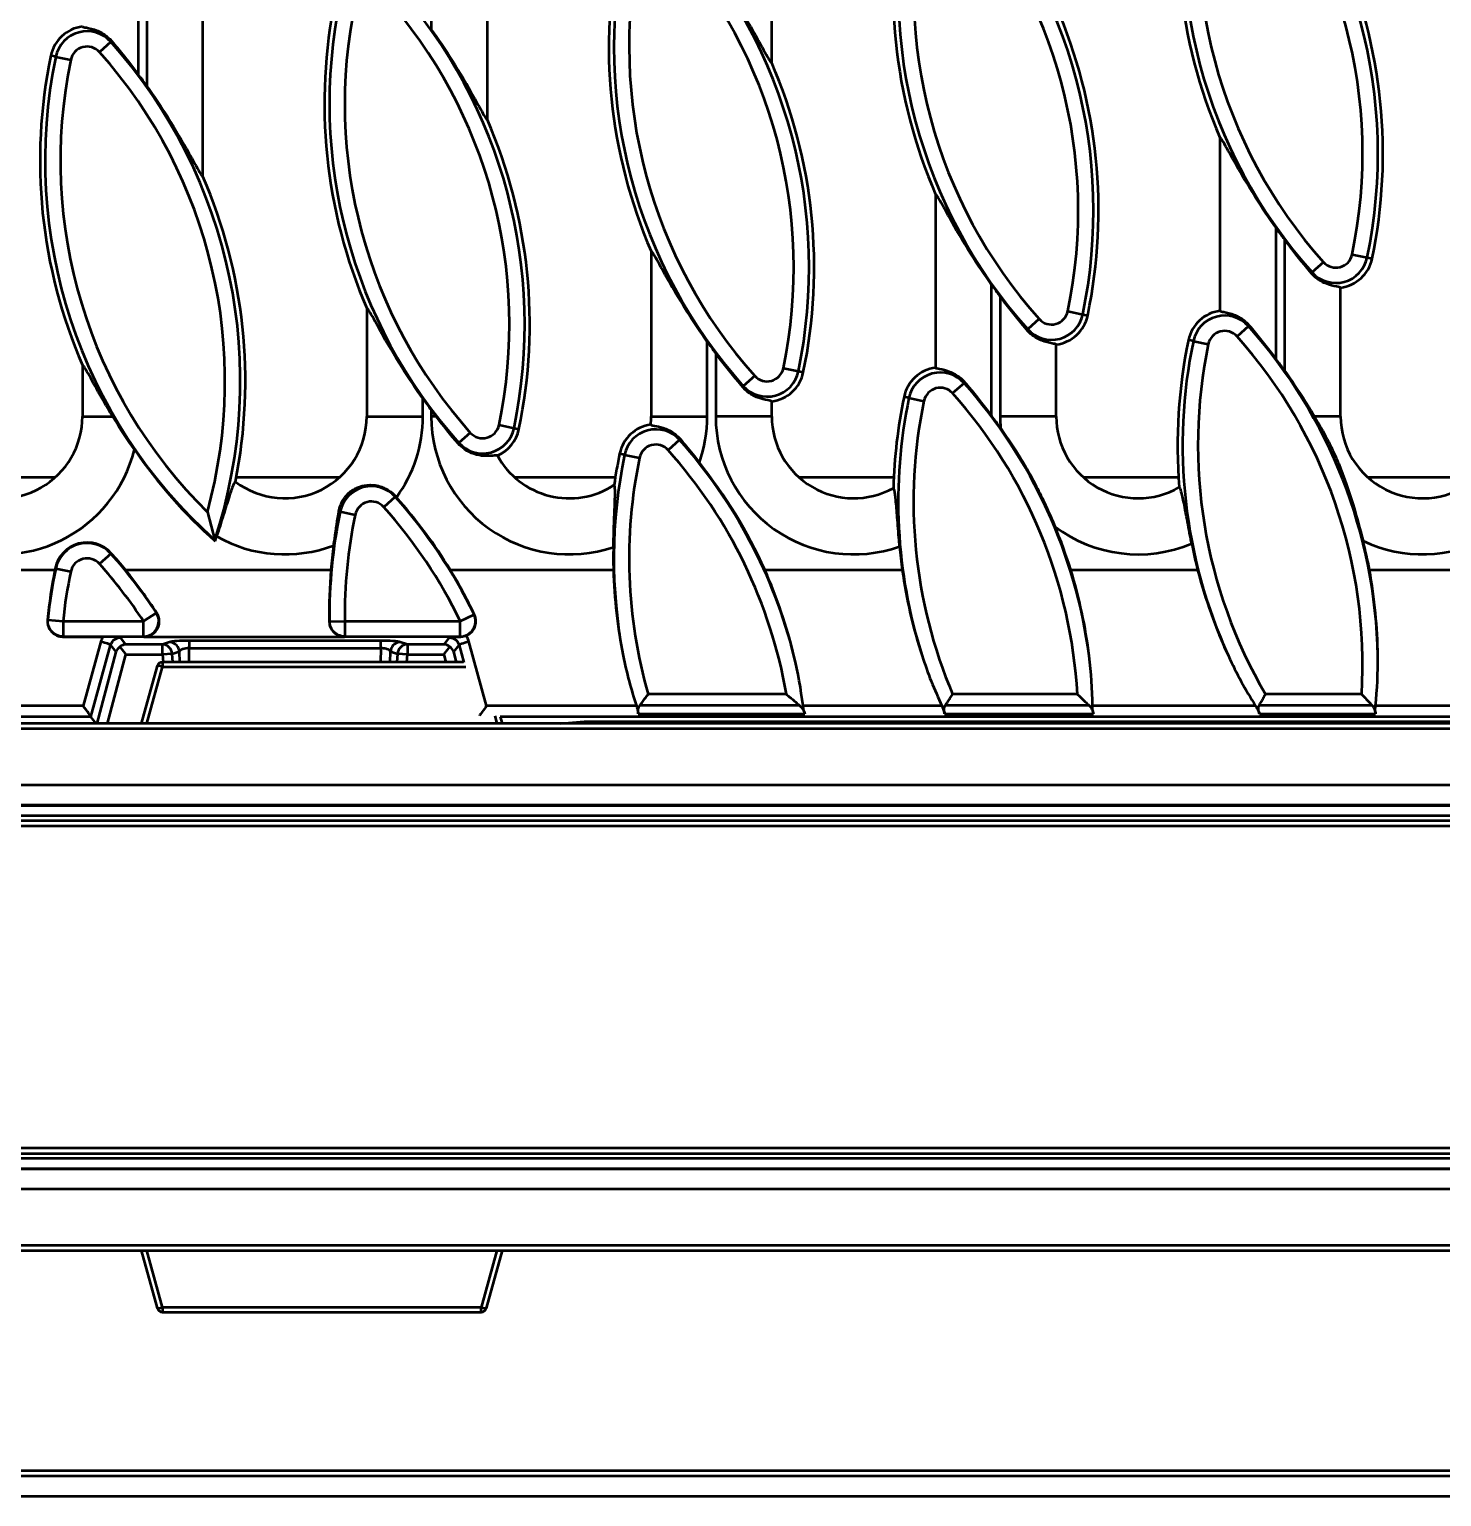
# Model space of a CAD drawing. Header units: millimetres. Extents: x 0 to 2219, y -32 to 1188.
# Drawn here: x 819.1 to 957.1, y 318.9 to 462.3 of the extents above; entities that cross this region are included whole.
import ezdxf

# ---------------------------------------------------------------- set-up
doc = ezdxf.new("R2010")
doc.units = ezdxf.units.MM
doc.header["$LTSCALE"] = 2
doc.layers.add('Sichtbar (ISO)', color=7, linetype='Continuous', lineweight=50)
doc.layers.add('Sichtbar schmal (ISO)', color=7, linetype='Continuous', lineweight=50)

msp = doc.modelspace()

# ---------------------------------------------------------------- linework, layer by layer
at = {"layer": 'Sichtbar (ISO)'}
for p, q in [((891.6276, 459.0054), (891.6276, 475.9362)), ((863.8498, 453.4498), (863.8498, 470.3806)), ((836.072, 447.8942), (836.072, 464.8251)), ((935.4054, 451.7146), (935.4054, 434.7838)), ((907.6276, 446.1591), (907.6276, 429.2282)), ((879.8498, 440.6035), (879.8498, 424.4711)), ((947.1831, 424.4711), (947.1831, 437.0473)), ((852.072, 435.0479), (852.072, 424.4711)), ((919.4054, 424.4711), (919.4054, 431.4917)), ((824.2943, 429.4924), (824.2943, 424.4711)), ((891.6276, 424.4711), (891.6276, 425.9362)), ((836.4972, 415.1291), (837.2309, 412.3907)), ((837.2309, 412.3907), (837.2569, 412.2935)), ((782.7444, 409.4711), (821.6078, 409.4711)), ((828.5037, 409.4711), (848.5683, 409.4711)), ((860.2297, 409.4711), (876.1584, 409.4711)), ((890.9436, 409.4711), (904.371, 409.4711)), ((920.8334, 409.4711), (933.2229, 409.4711)), ((950.0059, 409.4711), (962.7585, 409.4711)), ((822.3861, 402.9514), (826.297, 402.9514)), ((830.2948, 402.9514), (849.9089, 402.9514)), ((827.9664, 401.944), (828.5337, 401.2048)), ((859.6104, 401.2048), (860.1776, 401.944)), ((830.07, 394.4711), (831.624, 400.1041)), ((861.5293, 400.4711), (832.106, 400.4711)), ((830.4158, 394.4711), (705.5288, 394.4711)), ((825.6255, 394.4711), (825.1305, 395.1162)), ((864.7812, 394.4705), (830.5765, 394.4705)), ((989.8289, 394.4711), (864.9418, 394.4711)), ((865.1123, 395.1067), (865.2877, 394.4711)), ((871.0287, 394.4711), (873.3147, 394.6711)), ((873.3147, 394.6711), (989.6042, 394.6711)), ((597.6788, 388.4711), (1097.6788, 388.4711)), ((597.6788, 386.4711), (1097.6788, 386.4711)), ((597.6788, 384.4711), (1097.6788, 384.4711)), ((1097.6788, 352.9723), (597.6788, 352.9723)), ((1097.6788, 350.9723), (597.6788, 350.9723)), ((1097.6788, 348.9723), (597.6788, 348.9723)), ((705.5288, 342.9723), (830.4158, 342.9723)), ((831.624, 337.3394), (830.07, 342.9723)), ((830.5765, 342.9729), (864.7812, 342.9729)), ((865.2877, 342.9723), (863.7337, 337.3394)), ((864.9418, 342.9723), (989.8289, 342.9723)), ((832.106, 336.9723), (863.2517, 336.9723)), ((720.6318, 320.9723), (974.7259, 320.9723))]:
    msp.add_line(p, q, dxfattribs=at)
for centre, radius, start, end in [((981.4768, 471.6824), 50.2124, 168.215004, 203.432382), ((953.699, 466.1269), 50.2124, 168.215004, 203.432382), ((925.9212, 460.5713), 50.2124, 168.215004, 203.432382), ((901.1117, 450.1487), 50.2124, 348.215004, 23.432382), ((898.1434, 455.0157), 50.2124, 168.215004, 203.432382), ((873.334, 444.5931), 50.2124, 348.215004, 23.432382), ((824.7479, 458.9778), 3.6124, 97.214909, 168.215004), ((870.3657, 449.4602), 50.2124, 168.215004, 203.432382), ((845.5562, 439.0376), 50.2124, 348.215004, 23.432382), ((790.0006, 427.9264), 49.775, 35.357831, 36.964052), ((817.7784, 433.482), 50.2124, 348.215004, 23.432382), ((790.0006, 427.9264), 50.2124, 348.708069, 23.432382), ((981.4768, 471.6824), 49.775, 215.357831, 216.964052), ((946.7295, 440.6311), 3.6124, 277.214909, 348.215004), ((953.699, 466.1269), 49.775, 215.357831, 216.964052), ((935.8591, 431.2), 3.6124, 97.214909, 168.215004), ((918.9517, 435.0755), 3.6124, 277.214909, 348.215004), ((925.9212, 460.5713), 49.775, 215.357831, 216.964052), ((981.4768, 421.6824), 50.2124, 168.215004, 184.709885), ((901.1117, 400.1487), 49.775, 35.357831, 36.964052), ((891.1739, 429.52), 3.6124, 277.214909, 348.215004), ((908.0813, 425.6444), 3.6124, 97.214909, 168.215004), ((898.1434, 455.0157), 49.775, 215.357831, 216.964052), ((953.699, 416.1269), 50.2124, 168.215004, 178.463386), ((816.2943, 424.4711), 8, 239.279964, 0), ((844.072, 424.4711), 8, 232.852227, 0), ((871.8498, 424.4711), 8, 354.233737, 0), ((899.6276, 424.4711), 8, 180, 298.988229), ((873.334, 394.5931), 49.775, 35.261188, 36.964052), ((927.4054, 424.4711), 8, 180, 300.236291), ((955.1831, 424.4711), 8, 180, 306.109162), ((863.3961, 423.9644), 3.6124, 293.274739, 348.215004), ((880.3035, 420.0889), 3.6124, 97.862549, 168.215004), ((870.3657, 449.4602), 49.775, 214.560333, 228.304806), ((871.8498, 424.4711), 8, 208.563902, 303.182868), ((925.9212, 410.5713), 50.2124, 168.215004, 171.750855), ((845.5562, 389.0376), 49.775, 24.237398, 38.421227), ((817.7784, 383.482), 49.775, 31.475352, 41.637732), ((873.334, 394.5931), 49.775, 17.391839, 22.585849), ((824.7479, 408.9778), 3.175, 41.784996, 168.215004), ((790.0006, 427.9264), 49.775, 341.695194, 342.256112), ((898.1434, 405.0157), 49.775, 172.089286, 174.864591), ((925.9212, 410.5713), 49.775, 178.699072, 181.266545), ((953.699, 416.1269), 49.775, 185.029542, 187.684437), ((981.4768, 421.6824), 49.775, 191.154837, 194.201362), ((901.1117, 400.1487), 49.775, 10.794759, 14.139473), ((790.0006, 377.9264), 49.775, 39.326976, 41.784996), ((870.3657, 399.4602), 49.775, 168.215004, 168.397348), ((832.106, 399.9711), 0.5, 90, 164.577232), ((832.106, 337.4723), 0.5, 195.422768, 270), ((863.2517, 337.4723), 0.5, 270, 344.577232)]:
    msp.add_arc(centre, radius, start, end, dxfattribs=at)
for centre, major_axis, ratio, start_param, end_param in [((854.8053, 416.5046), (-3.811, 4.2834), 0.02819886, 4.69869177, 4.72100627), ((870.3657, 399.7867), (0, -49.7114), 0.99997843, 4.5163222, 4.61563464), ((790.0006, 378.252), (0, 49.5699), 0.99997843, 5.28838597, 5.39368324), ((898.1434, 405.3425), (0, -49.7479), 0.99997843, 4.62930239, 4.7309719), ((817.7784, 383.8078), (0, 49.6064), 0.99997843, 5.15558459, 5.25612656), ((925.9212, 410.8983), (0, -49.7844), 0.99997843, 4.74105993, 4.91113298), ((845.5562, 389.3636), (0, 49.6429), 0.99997843, 4.95042115, 5.12941456), ((953.699, 416.4541), (0, -49.8208), 0.99997843, 4.85301352, 5.02632966), ((873.334, 394.9194), (0, 49.6794), 0.99997843, 4.83649189, 5.00966029), ((981.4768, 422.0099), (0, -49.8573), 0.99997843, 4.96661132, 5.145853), ((901.1117, 400.4752), (0, 49.7159), 0.99997843, 4.72433213, 4.89433766), ((828.5337, 401.2048), (1.0003, 0.199), 0.89578509, 1.98677035, 2.63835217), ((828.5337, 401.2048), (0.4511, 0.9147), 0.89578509, 0.50324049, 1.1548223), ((859.6104, 401.2048), (0.4511, -0.9147), 0.89578509, 1.98677035, 2.63835217), ((859.6104, 401.2048), (1.0003, -0.199), 0.89578509, 0.50324049, 1.1548223), ((903.4862, 406.1934), (-7.0352, 32.8969), 0.79843426, 1.55583734, 1.70618921), ((870.0352, 396.7314), (-9.8709, 30.3769), 0.75336516, 4.45490326, 4.61144823), ((934.261, 409.4197), (-12.5817, 32.9213), 0.82687488, 1.50900607, 1.65803904), ((898.43, 399.0959), (-5.7943, 31.3835), 0.75916737, 4.48121839, 4.63543276), ((966.0864, 413.4782), (-19.5177, 31.9264), 0.8613635, 1.43719383, 1.58586407), ((925.7822, 401.4537), (-1.7008, 32.327), 0.77291338, 4.50823868, 4.65985169), ((824.3661, 396.1124), (-0.762, 0.9996), 0.03614553, 3.25663509, 4.75976938), ((863.7779, 396.1124), (-0.762, -0.9996), 0.03614553, 4.66500858, 5.83378967), ((825.4053, 396.1124), (-0.2699, -0.9997), 0.08446394, 6.16339838, 6.21872141)]:
    msp.add_ellipse(centre, major_axis=major_axis, ratio=ratio, start_param=start_param, end_param=end_param, dxfattribs=at)
for points, knots in [([(886.1504, 467.8414), (886.8333, 466.8774), (887.5299, 465.8401), (888.9534, 463.5812), (889.6617, 462.3603), (890.6227, 460.6426), (891.0291, 459.8926), (891.3731, 459.3169), (891.4503, 459.1945), (891.5654, 459.0403), (891.6054, 459.0036), (891.6276, 459.0054)], [-1.17413138, -1.17413138, -1.17413138, -1.17413138, -0.82821986, -0.82821986, -0.41657877, -0.41657877, -0.15549961, -0.15549961, -0.07774981, -0.07774981, -0.0059838, -0.0059838, -0.0059838, -0.0059838]), ([(824.2943, 462.5616), (824.3447, 462.5229), (824.4735, 462.4914), (824.9492, 462.3989), (825.3468, 462.3232), (825.9546, 462.0643), (826.1458, 461.9687), (826.5296, 461.7254), (826.7215, 461.5769), (826.9807, 461.331), (827.0712, 461.2348), (827.1584, 461.1319)], [0.043364886, 0.043364886, 0.043364886, 0.043364886, 0.19996601, 0.19996601, 0.399932019, 0.399932019, 0.475600656, 0.475600656, 0.551269293, 0.551269293, 0.592993875, 0.592993875, 0.592993875, 0.592993875]), ([(858.3726, 462.2858), (859.0555, 461.3219), (859.7521, 460.2845), (861.1756, 458.0257), (861.8839, 456.8048), (862.8449, 455.087), (863.2513, 454.337), (863.5953, 453.7613), (863.6725, 453.6389), (863.7876, 453.4847), (863.8277, 453.448), (863.8498, 453.4498)], [-1.17413138, -1.17413138, -1.17413138, -1.17413138, -0.82821986, -0.82821986, -0.41657877, -0.41657877, -0.15549961, -0.15549961, -0.07774981, -0.07774981, -0.0059838, -0.0059838, -0.0059838, -0.0059838]), ([(827.1584, 461.1319), (827.5104, 460.7124), (827.8644, 460.2843), (828.7183, 459.2286), (829.2471, 458.5508), (829.7715, 457.8568)], [0.702486229, 0.702486229, 0.702486229, 0.702486229, 0.864943103, 0.864943103, 1.116941894, 1.116941894, 1.116941894, 1.116941894]), ([(830.5948, 456.7303), (831.2777, 455.7663), (831.9743, 454.729), (833.3978, 452.4701), (834.1061, 451.2492), (835.0671, 449.5315), (835.4735, 448.7815), (835.8175, 448.2058), (835.8948, 448.0833), (836.0098, 447.9292), (836.0499, 447.8924), (836.072, 447.8942)], [-1.17413138, -1.17413138, -1.17413138, -1.17413138, -0.82821986, -0.82821986, -0.41657877, -0.41657877, -0.15549961, -0.15549961, -0.07774981, -0.07774981, -0.0059838, -0.0059838, -0.0059838, -0.0059838]), ([(940.8826, 442.8786), (940.1997, 443.8425), (939.5031, 444.8799), (938.0795, 447.1387), (937.3713, 448.3597), (936.4103, 450.0774), (936.0039, 450.8274), (935.6599, 451.4031), (935.5826, 451.5255), (935.4676, 451.6797), (935.4275, 451.7164), (935.4054, 451.7146)], [-1.17413138, -1.17413138, -1.17413138, -1.17413138, -0.82821986, -0.82821986, -0.41657877, -0.41657877, -0.15549961, -0.15549961, -0.07774981, -0.07774981, -0.0059838, -0.0059838, -0.0059838, -0.0059838]), ([(913.1048, 437.323), (912.4219, 438.287), (911.7253, 439.3243), (910.3018, 441.5832), (909.5935, 442.8041), (908.6325, 444.5218), (908.2261, 445.2718), (907.8821, 445.8475), (907.8049, 445.9699), (907.6898, 446.1241), (907.6497, 446.1608), (907.6276, 446.1591)], [-1.17413138, -1.17413138, -1.17413138, -1.17413138, -0.82821986, -0.82821986, -0.41657877, -0.41657877, -0.15549961, -0.15549961, -0.07774981, -0.07774981, -0.0059838, -0.0059838, -0.0059838, -0.0059838]), ([(944.3189, 438.477), (944.2745, 438.5299), (944.2299, 438.583), (943.4785, 439.481), (942.7434, 440.3941), (941.9601, 441.4159), (941.8334, 441.5828), (941.7059, 441.752)], [0.709582647, 0.709582647, 0.709582647, 0.709582647, 0.73010989, 0.73010989, 1.054656499, 1.054656499, 1.116700016, 1.116700016, 1.116700016, 1.116700016]), ([(885.327, 431.7675), (884.6441, 432.7314), (883.9475, 433.7688), (882.524, 436.0276), (881.8157, 437.2485), (880.8547, 438.9663), (880.4483, 439.7162), (880.1043, 440.292), (880.0271, 440.4144), (879.912, 440.5686), (879.872, 440.6053), (879.8498, 440.6035)], [-1.17413138, -1.17413138, -1.17413138, -1.17413138, -0.82821986, -0.82821986, -0.41657877, -0.41657877, -0.15549961, -0.15549961, -0.07774981, -0.07774981, -0.0059838, -0.0059838, -0.0059838, -0.0059838]), ([(947.1831, 437.0473), (947.1327, 437.0859), (947.0038, 437.1174), (946.5282, 437.21), (946.1306, 437.2856), (945.5228, 437.5446), (945.3316, 437.6401), (944.9478, 437.8834), (944.7559, 438.0319), (944.4967, 438.2779), (944.4062, 438.374), (944.3189, 438.477)], [0.043364886, 0.043364886, 0.043364886, 0.043364886, 0.19996601, 0.19996601, 0.399932019, 0.399932019, 0.475600656, 0.475600656, 0.551269293, 0.551269293, 0.592993875, 0.592993875, 0.592993875, 0.592993875]), ([(916.5412, 432.9214), (916.4967, 432.9743), (916.4522, 433.0275), (915.7007, 433.9255), (914.9656, 434.8386), (914.1823, 435.8603), (914.0556, 436.0273), (913.9281, 436.1965)], [0.709582647, 0.709582647, 0.709582647, 0.709582647, 0.73010989, 0.73010989, 1.054656499, 1.054656499, 1.116700016, 1.116700016, 1.116700016, 1.116700016]), ([(857.5493, 426.2119), (856.8663, 427.1759), (856.1697, 428.2132), (854.7462, 430.472), (854.0379, 431.693), (853.0769, 433.4107), (852.6705, 434.1607), (852.3265, 434.7364), (852.2493, 434.8588), (852.1342, 435.013), (852.0942, 435.0497), (852.072, 435.0479)], [-1.17413138, -1.17413138, -1.17413138, -1.17413138, -0.82821986, -0.82821986, -0.41657877, -0.41657877, -0.15549961, -0.15549961, -0.07774981, -0.07774981, -0.0059838, -0.0059838, -0.0059838, -0.0059838]), ([(935.4054, 434.7838), (935.4558, 434.7451), (935.5847, 434.7137), (936.0603, 434.6211), (936.4579, 434.5454), (937.0657, 434.2865), (937.2569, 434.1909), (937.6407, 433.9476), (937.8326, 433.7991), (938.0918, 433.5532), (938.1823, 433.457), (938.2696, 433.3541)], [0.043364886, 0.043364886, 0.043364886, 0.043364886, 0.19996601, 0.19996601, 0.399932019, 0.399932019, 0.475600656, 0.475600656, 0.551269293, 0.551269293, 0.592993875, 0.592993875, 0.592993875, 0.592993875]), ([(919.4054, 431.4917), (919.355, 431.5304), (919.2261, 431.5618), (918.7504, 431.6544), (918.3528, 431.7301), (917.745, 431.989), (917.5538, 432.0846), (917.1701, 432.3279), (916.9781, 432.4764), (916.7189, 432.7223), (916.6284, 432.8185), (916.5412, 432.9214)], [0.043364886, 0.043364886, 0.043364886, 0.043364886, 0.19996601, 0.19996601, 0.399932019, 0.399932019, 0.475600656, 0.475600656, 0.551269293, 0.551269293, 0.592993875, 0.592993875, 0.592993875, 0.592993875]), ([(938.2696, 433.3541), (938.314, 433.3012), (938.3586, 433.248), (939.11, 432.35), (939.8451, 431.4369), (940.6284, 430.4152), (940.7551, 430.2483), (940.8826, 430.079)], [0.709582647, 0.709582647, 0.709582647, 0.709582647, 0.73010989, 0.73010989, 1.054656499, 1.054656499, 1.116700016, 1.116700016, 1.116700016, 1.116700016]), ([(888.7634, 427.3659), (888.719, 427.4188), (888.6744, 427.4719), (887.923, 428.3699), (887.1879, 429.283), (886.4045, 430.3048), (886.2778, 430.4717), (886.1504, 430.6409)], [0.709582647, 0.709582647, 0.709582647, 0.709582647, 0.73010989, 0.73010989, 1.054656499, 1.054656499, 1.116700016, 1.116700016, 1.116700016, 1.116700016]), ([(827.2565, 424.4711), (826.672, 425.4292), (826.1348, 426.3614), (825.2991, 427.8552), (824.8927, 428.6051), (824.5487, 429.1809), (824.4715, 429.3033), (824.3564, 429.4575), (824.3164, 429.4942), (824.2943, 429.4924)], [-0.740485853, -0.740485853, -0.740485853, -0.740485853, -0.416578773, -0.416578773, -0.155499614, -0.155499614, -0.077749807, -0.077749807, -0.0059838, -0.0059838, -0.0059838, -0.0059838]), ([(907.6276, 429.2282), (907.678, 429.1896), (907.8069, 429.1581), (908.2825, 429.0655), (908.6802, 428.9899), (909.2879, 428.7309), (909.4791, 428.6354), (909.8629, 428.3921), (910.0548, 428.2436), (910.314, 427.9977), (910.4045, 427.9015), (910.4918, 427.7985)], [0.043364886, 0.043364886, 0.043364886, 0.043364886, 0.19996601, 0.19996601, 0.399932019, 0.399932019, 0.475600656, 0.475600656, 0.551269293, 0.551269293, 0.592993875, 0.592993875, 0.592993875, 0.592993875]), ([(941.7059, 428.9525), (942.3888, 427.9885), (943.0854, 426.9512), (944.0427, 425.4322), (944.3397, 424.9456), (944.6234, 424.4711)], [-1.174131385, -1.174131385, -1.174131385, -1.174131385, -0.828219857, -0.828219857, -0.664700994, -0.664700994, -0.664700994, -0.664700994]), ([(891.6276, 425.9362), (891.5772, 425.9748), (891.4483, 426.0063), (890.9726, 426.0989), (890.575, 426.1745), (889.9672, 426.4335), (889.776, 426.529), (889.3923, 426.7723), (889.2004, 426.9208), (888.9411, 427.1668), (888.8506, 427.2629), (888.7634, 427.3659)], [0.043364886, 0.043364886, 0.043364886, 0.043364886, 0.19996601, 0.19996601, 0.399932019, 0.399932019, 0.475600656, 0.475600656, 0.551269293, 0.551269293, 0.592993875, 0.592993875, 0.592993875, 0.592993875]), ([(910.4918, 427.7985), (910.5362, 427.7456), (910.5808, 427.6925), (911.3322, 426.7945), (912.0673, 425.8814), (912.8506, 424.8596), (912.9774, 424.6927), (913.1048, 424.5235)], [0.709582647, 0.709582647, 0.709582647, 0.709582647, 0.73010989, 0.73010989, 1.054656499, 1.054656499, 1.116700016, 1.116700016, 1.116700016, 1.116700016]), ([(858.8402, 424.4711), (858.8108, 424.5093), (858.7816, 424.5473), (858.6267, 424.7492), (858.5, 424.9161), (858.3726, 425.0854)], [1.0402994883, 1.0402994883, 1.0402994883, 1.0402994883, 1.0546564987, 1.0546564987, 1.1167000163, 1.1167000163, 1.1167000163, 1.1167000163]), ([(944.6234, 424.4711), (945.0935, 423.6832), (945.4996, 422.9598), (946.0773, 421.8508), (946.2777, 421.4473), (946.6349, 420.6835), (946.7851, 420.3453), (947.131, 419.5257), (947.3123, 419.0624), (947.8377, 417.643), (948.1713, 416.6261), (948.7856, 414.5616), (949.0868, 413.4654), (949.3787, 412.3078)], [-1.97815645, -1.97815645, -1.97815645, -1.97815645, -1.76707305, -1.76707305, -1.64647346, -1.64647346, -1.5456956, -1.5456956, -1.40698586, -1.40698586, -1.11245294, -1.11245294, -0.86650102, -0.86650102, -0.86650102, -0.86650102]), ([(879.8093, 423.6673), (879.8714, 423.6107), (880.0797, 423.5827), (880.6094, 423.4805), (880.9261, 423.4087), (881.5586, 423.1524), (881.8606, 422.9925), (882.3519, 422.6139), (882.538, 422.4382), (882.7067, 422.2364)], [-3.070387471, -3.070387471, -3.070387471, -3.070387471, -2.901341479, -2.901341479, -2.748096948, -2.748096948, -2.622729619, -2.622729619, -2.539880525, -2.539880525, -2.539880525, -2.539880525]), ([(913.9767, 423.3284), (914.033, 423.2486), (914.0886, 423.1697), (914.6714, 422.3372), (915.1841, 421.5689), (916.0152, 420.2382), (916.3309, 419.7106), (916.9256, 418.6654), (917.1897, 418.1802), (917.7753, 417.0528), (918.0801, 416.4305), (918.6896, 415.12), (918.9965, 414.4189), (919.2914, 413.71)], [-2.2258906, -2.2258906, -2.2258906, -2.2258906, -2.19404096, -2.19404096, -1.8864786, -1.8864786, -1.68585428, -1.68585428, -1.50724964, -1.50724964, -1.29030804, -1.29030804, -1.04840355, -1.04840355, -1.04840355, -1.04840355]), ([(864.8235, 420.646), (864.7511, 420.6687), (864.5985, 420.6549), (864.1558, 420.6146), (863.8567, 420.5895), (863.2083, 420.6307), (862.8784, 420.6825), (862.2141, 420.904), (861.8982, 421.0571), (861.3804, 421.4254), (861.1765, 421.6095), (860.9957, 421.8193)], [-2.90382517, -2.90382517, -2.90382517, -2.90382517, -2.752381467, -2.752381467, -2.589275476, -2.589275476, -2.452749211, -2.452749211, -2.330195852, -2.330195852, -2.239932197, -2.239932197, -2.239932197, -2.239932197]), ([(882.7067, 422.2364), (882.8895, 422.0174), (883.0752, 421.7939), (883.6892, 421.0483), (884.1234, 420.5109), (884.553, 419.9696)], [-1.216094438, -1.216094438, -1.216094438, -1.216094438, -1.125902361, -1.125902361, -0.919967957, -0.919967957, -0.919967957, -0.919967957]), ([(839.241, 418.0944), (839.1863, 418.0714), (839.1137, 417.9535), (838.912, 417.4868), (838.7764, 417.0965), (838.4512, 416.0932), (838.2599, 415.4727), (837.8479, 414.1473), (837.6308, 413.4541), (837.4077, 412.7569)], [-1.705838517, -1.705838517, -1.705838517, -1.705838517, -1.534961338, -1.534961338, -1.32212045, -1.32212045, -1.094061804, -1.094061804, -0.874576822, -0.874576822, -0.874576822, -0.874576822]), ([(849.3518, 415.1955), (849.4176, 415.5894), (849.5527, 415.9564), (849.8378, 416.443), (849.9496, 416.5996), (850.1672, 416.8474), (850.2618, 416.9417), (850.4632, 417.1165), (850.5672, 417.1951), (850.8273, 417.3664), (850.9841, 417.4498), (851.4432, 417.6468), (851.7642, 417.7279), (852.4899, 417.795), (852.9236, 417.7622), (853.7151, 417.5203), (854.0503, 417.3564), (854.5534, 416.9914), (854.7327, 416.8294), (854.8932, 416.649)], [-1.360237042, -1.360237042, -1.360237042, -1.360237042, -1.215763575, -1.215763575, -1.143593234, -1.143593234, -1.094718785, -1.094718785, -1.047138776, -1.047138776, -0.980926743, -0.980926743, -0.857172388, -0.857172388, -0.709442108, -0.709442108, -0.593761463, -0.593761463, -0.520618514, -0.520618514, -0.520618514, -0.520618514]), ([(876.1591, 411.7014), (876.1673, 412.0576), (876.1764, 412.4139), (876.2116, 413.6173), (876.2427, 414.436), (876.2931, 415.7807), (876.3134, 416.3384), (876.3221, 417.1301), (876.316, 417.4082), (876.2778, 417.691), (876.2564, 417.7557), (876.2283, 417.7757)], [-2.722822417, -2.722822417, -2.722822417, -2.722822417, -2.614029808, -2.614029808, -2.351259793, -2.351259793, -2.127811428, -2.127811428, -1.951431562, -1.951431562, -1.840039409, -1.840039409, -1.840039409, -1.840039409]), ([(904.1157, 411.7631), (904.098, 411.9639), (904.0806, 412.165), (903.9975, 413.1441), (903.9386, 413.9022), (903.8348, 415.2305), (903.7894, 415.8068), (903.7011, 416.6861), (903.6587, 417.0106), (903.5773, 417.3635), (903.542, 417.4486), (903.5046, 417.4733)], [-2.655256493, -2.655256493, -2.655256493, -2.655256493, -2.594613003, -2.594613003, -2.359292572, -2.359292572, -2.140854077, -2.140854077, -1.949475423, -1.949475423, -1.816570409, -1.816570409, -1.816570409, -1.816570409]), ([(932.6421, 412.0529), (932.6105, 412.2135), (932.579, 412.3743), (932.4029, 413.2785), (932.2663, 414.0049), (932.0222, 415.2996), (931.9145, 415.8677), (931.7274, 416.7553), (931.647, 417.0871), (931.5226, 417.4487), (931.4759, 417.5357), (931.4339, 417.5594)], [-2.637447171, -2.637447171, -2.637447171, -2.637447171, -2.588207984, -2.588207984, -2.360306012, -2.360306012, -2.143596889, -2.143596889, -1.945869373, -1.945869373, -1.806774665, -1.806774665, -1.806774665, -1.806774665]), ([(848.8421, 411.8663), (848.8728, 412.0869), (848.9041, 412.3081), (849.0691, 413.4498), (849.2116, 414.3537), (849.3518, 415.1955)], [-3.03452597, -3.03452597, -3.03452597, -3.03452597, -2.969324785, -2.969324785, -2.697749791, -2.697749791, -2.697749791, -2.697749791]), ([(820.8879, 404.589), (820.877, 404.477), (820.8794, 404.3637), (820.909, 404.1418), (820.9359, 404.033), (821.0323, 403.7711), (821.1242, 403.6005), (821.3968, 403.3076), (821.5451, 403.1976), (821.8142, 403.0621), (821.9271, 403.0204), (822.1555, 402.9655), (822.2707, 402.9514), (822.3861, 402.9514)], [0, 0, 0, 0, 0.033849504, 0.033849504, 0.067340217, 0.067340217, 0.117792842, 0.117792842, 0.159690635, 0.159690635, 0.18723087, 0.18723087, 0.213825227, 0.213825227, 0.213825227, 0.213825227]), ([(830.2948, 402.9514), (830.4736, 402.9514), (830.652, 402.9833), (830.992, 403.1069), (831.1484, 403.1975), (831.421, 403.4312), (831.5346, 403.569), (831.7009, 403.8639), (831.7555, 404.0156), (831.8105, 404.3232), (831.8144, 404.4743), (831.7839, 404.7283), (831.7603, 404.8326), (831.6875, 405.045), (831.636, 405.1521), (831.5715, 405.2513)], [0, 0, 0, 0, 0.053621294, 0.053621294, 0.108588267, 0.108588267, 0.161234483, 0.161234483, 0.21020627, 0.21020627, 0.255112181, 0.255112181, 0.287043289, 0.287043289, 0.322538849, 0.322538849, 0.322538849, 0.322538849]), ([(848.4052, 404.4181), (848.4088, 404.2247), (848.4515, 404.032), (848.5938, 403.7022), (848.695, 403.5344), (848.9876, 403.2524), (849.1437, 403.1496), (849.4076, 403.0357), (849.5068, 403.004), (849.7071, 402.9621), (849.8079, 402.9514), (849.9089, 402.9514)], [0, 0, 0, 0, 0.058188917, 0.058188917, 0.107978579, 0.107978579, 0.149011934, 0.149011934, 0.172134048, 0.172134048, 0.194673907, 0.194673907, 0.194673907, 0.194673907]), ([(861.781, 403.0573), (861.8753, 403.0942), (861.966, 403.1405), (862.1434, 403.2554), (862.229, 403.3255), (862.4007, 403.5001), (862.5341, 403.6601), (862.6891, 404.0495), (862.7237, 404.2173), (862.735, 404.5025), (862.7264, 404.6194), (862.6812, 404.8535), (862.6435, 404.9702), (862.5912, 405.0804)], [0.000040917, 0.000040917, 0.000040917, 0.000040917, 0.030432796, 0.030432796, 0.063367926, 0.063367926, 0.103852395, 0.103852395, 0.131205961, 0.131205961, 0.150060284, 0.150060284, 0.169799286, 0.169799286, 0.169799286, 0.169799286]), ([(828.024, 402.8653), (828.0228, 402.8654), (828.0216, 402.8655), (827.7924, 402.8853), (827.5479, 402.9063), (827.1034, 402.9324), (826.9147, 402.9406), (826.5799, 402.9493), (826.439, 402.9514), (826.2962, 402.9514)], [-0.000490518, -0.000490518, -0.000490518, -0.000490518, 0, 0, 0.096331672, 0.096331672, 0.157899924, 0.157899924, 0.199817733, 0.199817733, 0.199817733, 0.199817733]), ([(860.1201, 402.8653), (860.1212, 402.8654), (860.1224, 402.8655), (860.2749, 402.8788), (860.4389, 402.8931), (860.7601, 402.9162), (860.9744, 402.9301), (861.2411, 402.9399)], [-0.198894616, -0.198894616, -0.198894616, -0.198894616, -0.198052073, -0.198052073, -0.087074423, -0.087074423, -0.000221402, -0.000221402, -0.000221402, -0.000221402]), ([(861.781, 403.0573), (861.7389, 403.0408), (861.6947, 403.0252), (861.6018, 402.9967), (861.5559, 402.9846), (861.4189, 402.9547), (861.3294, 402.9431), (861.2411, 402.9399)], [-0.058070462, -0.058070462, -0.058070462, -0.058070462, -0.0432168876, -0.0432168876, -0.0287536912, -0.0287536912, -0.0000000476, -0.0000000476, -0.0000000476, -0.0000000476]), ([(878.759, 396.2588), (878.821, 396.3424), (878.8889, 396.4339), (879.0496, 396.6497), (879.1444, 396.7766), (879.3418, 397.0401), (879.4449, 397.1772), (879.5494, 397.3158), (879.5508, 397.3176), (879.5522, 397.3195)], [0.390745137, 0.390745137, 0.390745137, 0.390745137, 0.430988134, 0.430988134, 0.480959897, 0.480959897, 0.532341208, 0.532341208, 0.533027086, 0.533027086, 0.533027086, 0.533027086]), ([(893.0652, 397.3195), (893.0674, 397.3176), (893.0696, 397.3158), (893.2741, 397.1439), (893.4778, 396.9714), (893.8552, 396.65), (894.034, 396.4969), (894.2354, 396.3235), (894.2734, 396.2907), (894.3105, 396.2588)], [-0.000850515, -0.000850515, -0.000850515, -0.000850515, 0, 0, 0.079303638, 0.079303638, 0.15301084, 0.15301084, 0.170541221, 0.170541221, 0.170541221, 0.170541221]), ([(908.5948, 396.2588), (908.6561, 396.3528), (908.7243, 396.4572), (908.872, 396.6825), (908.9515, 396.8037), (909.1167, 397.0544), (909.2025, 397.1843), (909.2896, 397.3158), (909.2908, 397.3176), (909.292, 397.3195)], [0.382982229, 0.382982229, 0.382982229, 0.382982229, 0.42713138, 0.42713138, 0.472833962, 0.472833962, 0.519503103, 0.519503103, 0.520160019, 0.520160019, 0.520160019, 0.520160019]), ([(921.4823, 397.3195), (921.4843, 397.3176), (921.4862, 397.3158), (921.6579, 397.1535), (921.8284, 396.9915), (922.1478, 396.6865), (922.2996, 396.5408), (922.4919, 396.3555), (922.5431, 396.3061), (922.592, 396.2588)], [-0.00079701, -0.00079701, -0.00079701, -0.00079701, 0, 0, 0.070077303, 0.070077303, 0.136233773, 0.136233773, 0.161129525, 0.161129525, 0.161129525, 0.161129525]), ([(939.254, 396.2588), (939.3125, 396.3623), (939.3784, 396.4788), (939.5114, 396.7131), (939.5773, 396.8288), (939.7135, 397.0677), (939.784, 397.1908), (939.8556, 397.3158), (939.8567, 397.3176), (939.8577, 397.3195)], [0.376140047, 0.376140047, 0.376140047, 0.376140047, 0.423658031, 0.423658031, 0.465600445, 0.465600445, 0.508187315, 0.508187315, 0.508818678, 0.508818678, 0.508818678, 0.508818678]), ([(949.2542, 397.3195), (949.2559, 397.3176), (949.2576, 397.3158), (949.4022, 397.1624), (949.5455, 397.0098), (949.8162, 396.7202), (949.9454, 396.5814), (950.1276, 396.3849), (950.1877, 396.3199), (950.2442, 396.2588)], [-0.000752486, -0.000752486, -0.000752486, -0.000752486, 0, 0, 0.062492592, 0.062492592, 0.122227604, 0.122227604, 0.153295028, 0.153295028, 0.153295028, 0.153295028]), ([(878.4102, 396.1872), (878.4113, 396.1839), (878.4124, 396.1805), (878.4176, 396.1647), (878.4216, 396.1521), (878.4273, 396.134), (878.429, 396.1284), (878.432, 396.1187), (878.4333, 396.1146), (878.4357, 396.1067), (878.4368, 396.1029), (878.4395, 396.0939), (878.441, 396.0888), (878.4463, 396.0709), (878.45, 396.0581), (878.4873, 395.9255), (878.5126, 395.8073), (878.5449, 395.6261), (878.555, 395.5603), (878.5698, 395.4663), (878.5749, 395.4348), (878.58, 395.4052)], [-0.3680676851, -0.3680676851, -0.3680676851, -0.3680676851, -0.3670030557, -0.3670030557, -0.3630100059, -0.3630100059, -0.3612482823, -0.3612482823, -0.3599482887, -0.3599482887, -0.3587463137, -0.3587463137, -0.357113968, -0.357113968, -0.3530936929, -0.3530936929, -0.3153576768, -0.3153576768, -0.291849368, -0.291849368, -0.278995235, -0.278995235, -0.278995235, -0.278995235]), ([(878.58, 395.4052), (878.5568, 395.5554), (878.5541, 395.7132), (878.6072, 395.9842), (878.6692, 396.1344), (878.759, 396.2588)], [0.02841016, 0.02841016, 0.02841016, 0.02841016, 0.087675998, 0.087675998, 0.144490365, 0.144490365, 0.144490365, 0.144490365]), ([(894.3105, 396.2588), (894.4554, 396.1314), (894.5869, 395.9743), (894.7518, 395.7032), (894.8153, 395.5525), (894.8578, 395.4052)], [0.932626831, 0.932626831, 0.932626831, 0.932626831, 0.998911821, 0.998911821, 1.057838255, 1.057838255, 1.057838255, 1.057838255]), ([(894.8578, 395.4052), (894.8539, 395.4197), (894.8498, 395.4345), (894.824, 395.5265), (894.7984, 395.6131), (894.7452, 395.8142), (894.7184, 395.9307), (894.6967, 396.0626), (894.6948, 396.0745), (894.6922, 396.0917), (894.6914, 396.097), (894.69, 396.1063), (894.6894, 396.1103), (894.6883, 396.118), (894.6878, 396.1216), (894.6866, 396.1304), (894.6859, 396.1354), (894.6835, 396.153), (894.6819, 396.1656), (894.68, 396.1812), (894.6797, 396.1842), (894.6793, 396.1872)], [-0.4467467397, -0.4467467397, -0.4467467397, -0.4467467397, -0.4404263202, -0.4404263202, -0.4085990168, -0.4085990168, -0.3717115316, -0.3717115316, -0.3680627682, -0.3680627682, -0.3664314799, -0.3664314799, -0.3652190708, -0.3652190708, -0.364091806, -0.364091806, -0.3625512056, -0.3625512056, -0.3587074709, -0.3587074709, -0.3577899222, -0.3577899222, -0.3577899222, -0.3577899222]), ([(908.239, 396.1872), (908.2395, 396.1862), (908.2399, 396.1852), (908.2469, 396.1702), (908.2534, 396.1561), (908.2625, 396.136), (908.2651, 396.13), (908.2697, 396.1197), (908.2716, 396.1154), (908.2753, 396.1071), (908.277, 396.1032), (908.281, 396.094), (908.2833, 396.0887), (908.2913, 396.0702), (908.2969, 396.0569), (908.3505, 395.9279), (908.3908, 395.8128), (908.4468, 395.6324), (908.4659, 395.5653), (908.4937, 395.4687), (908.5032, 395.4359), (908.5126, 395.4052)], [-0.3672322561, -0.3672322561, -0.3672322561, -0.3672322561, -0.3668953662, -0.3668953662, -0.3622139704, -0.3622139704, -0.3602334586, -0.3602334586, -0.3588038929, -0.3588038929, -0.3575041433, -0.3575041433, -0.3557718651, -0.3557718651, -0.351403421, -0.351403421, -0.3134733523, -0.3134733523, -0.2891428129, -0.2891428129, -0.2755854273, -0.2755854273, -0.2755854273, -0.2755854273]), ([(908.5126, 395.4052), (908.4698, 395.5552), (908.4471, 395.7141), (908.4705, 395.9857), (908.5164, 396.1349), (908.5948, 396.2588)], [0.028992712, 0.028992712, 0.028992712, 0.028992712, 0.089033756, 0.089033756, 0.144418619, 0.144418619, 0.144418619, 0.144418619]), ([(922.592, 396.2588), (922.7201, 396.1324), (922.8312, 395.9777), (922.9656, 395.7069), (923.0125, 395.5538), (923.0385, 395.4052)], [0.930732609, 0.930732609, 0.930732609, 0.930732609, 0.993776587, 0.993776587, 1.052486972, 1.052486972, 1.052486972, 1.052486972]), ([(923.0385, 395.4052), (923.036, 395.4212), (923.0333, 395.4377), (923.0178, 395.5303), (923.0024, 395.6153), (922.9724, 395.8154), (922.959, 395.932), (922.9523, 396.0634), (922.9518, 396.0751), (922.9511, 396.092), (922.9509, 396.0973), (922.9506, 396.1065), (922.9505, 396.1104), (922.9503, 396.118), (922.9501, 396.1216), (922.9499, 396.1303), (922.9498, 396.1353), (922.9494, 396.1529), (922.9492, 396.1655), (922.9491, 396.1811), (922.9491, 396.1842), (922.9491, 396.1872)], [-0.4521049814, -0.4521049814, -0.4521049814, -0.4521049814, -0.4451867781, -0.4451867781, -0.4144901458, -0.4144901458, -0.378128391, -0.378128391, -0.3745903299, -0.3745903299, -0.3729980053, -0.3729980053, -0.3718102704, -0.3718102704, -0.370702822, -0.370702822, -0.3691844333, -0.3691844333, -0.3653710325, -0.3653710325, -0.3644467016, -0.3644467016, -0.3644467016, -0.3644467016]), ([(938.8834, 396.1872), (938.8918, 396.1739), (938.9, 396.1606), (938.9125, 396.1404), (938.9166, 396.1336), (938.9236, 396.122), (938.9265, 396.1173), (938.9321, 396.108), (938.9348, 396.1034), (938.9409, 396.0932), (938.9442, 396.0877), (938.9555, 396.0685), (938.9635, 396.0547), (939.0344, 395.9312), (939.0905, 395.8208), (939.1739, 395.6417), (939.2041, 395.5726), (939.2483, 395.4719), (939.2635, 395.4375), (939.2783, 395.4052)], [-0.3699972753, -0.3699972753, -0.3699972753, -0.3699972753, -0.3652529606, -0.3652529606, -0.3628322113, -0.3628322113, -0.3611711361, -0.3611711361, -0.359550138, -0.359550138, -0.3576058706, -0.3576058706, -0.3528055238, -0.3528055238, -0.3145034031, -0.3145034031, -0.2885992576, -0.2885992576, -0.2739606305, -0.2739606305, -0.2739606305, -0.2739606305]), ([(939.2783, 395.4052), (939.2128, 395.5546), (939.167, 395.7145), (939.1575, 395.987), (939.1866, 396.1354), (939.254, 396.2588)], [0.029970289, 0.029970289, 0.029970289, 0.029970289, 0.091363801, 0.091363801, 0.145595878, 0.145595878, 0.145595878, 0.145595878]), ([(950.2442, 396.2588), (950.3576, 396.1332), (950.4505, 395.9804), (950.5563, 395.7098), (950.5866, 395.5547), (950.596, 395.4052)], [0.936950036, 0.936950036, 0.936950036, 0.936950036, 0.997393402, 0.997393402, 1.056086076, 1.056086076, 1.056086076, 1.056086076]), ([(950.596, 395.4052), (950.5953, 395.4219), (950.5944, 395.4391), (950.5893, 395.5317), (950.5834, 395.6157), (950.5758, 395.8146), (950.5754, 395.9305), (950.5833, 396.0613), (950.5841, 396.0736), (950.5854, 396.0912), (950.5858, 396.0966), (950.5866, 396.1059), (950.5869, 396.1099), (950.5875, 396.1175), (950.5878, 396.1211), (950.5885, 396.1297), (950.589, 396.1346), (950.5905, 396.1516), (950.5917, 396.1636), (950.5933, 396.1795), (950.5937, 396.1834), (950.5941, 396.1872)], [-0.4607877238, -0.4607877238, -0.4607877238, -0.4607877238, -0.4536132393, -0.4536132393, -0.4235059129, -0.4235059129, -0.3874725731, -0.3874725731, -0.3837411757, -0.3837411757, -0.3821074238, -0.3821074238, -0.3809066136, -0.3809066136, -0.3797995542, -0.3797995542, -0.3783009344, -0.3783009344, -0.374634021, -0.374634021, -0.3734572982, -0.3734572982, -0.3734572982, -0.3734572982])]:
    msp.add_open_spline(points, degree=3, knots=knots, dxfattribs=at)
for points in [[(829.3745, 421.2241), (828.6831, 422.2183), (828.0392, 423.1794), (827.2565, 424.4711)], [(860.9957, 421.8193), (860.2813, 422.6488), (859.5623, 423.5332), (858.8402, 424.4711)], [(830.5765, 394.4705), (830.5238, 394.4705), (830.4687, 394.4713), (830.4158, 394.4711)], [(864.9418, 394.4711), (864.889, 394.4711), (864.8339, 394.4705), (864.7812, 394.4705)], [(830.4158, 342.9723), (830.4686, 342.9723), (830.5238, 342.9729), (830.5765, 342.9729)], [(864.7812, 342.9729), (864.8339, 342.9729), (864.8889, 342.9722), (864.9418, 342.9723)]]:
    msp.add_open_spline(points, degree=3, dxfattribs=at)
at = {"layer": 'Sichtbar schmal (ISO)'}
for p, q in [((858.3726, 475.0854), (858.3726, 462.2858)), ((829.7715, 457.8568), (829.7715, 470.6563)), ((830.5948, 469.5298), (830.5948, 456.7303)), ((827.0742, 461.0566), (825.96, 460.0609)), ((827.0742, 461.0566), (827.1584, 461.1319)), ((821.6939, 459.6149), (821.2117, 459.7156)), ((821.6939, 459.6149), (823.1567, 459.3097)), ((940.8826, 430.079), (940.8826, 442.8786)), ((941.7059, 441.752), (941.7059, 428.9525)), ((948.3207, 440.2991), (949.7835, 439.9939)), ((945.5174, 439.548), (944.4032, 438.5523)), ((949.7835, 439.9939), (950.2657, 439.8933)), ((913.1048, 424.5235), (913.1048, 437.323)), ((944.4032, 438.5523), (944.3189, 438.477)), ((913.9281, 436.1965), (913.9281, 424.4711)), ((920.5429, 434.7435), (922.0057, 434.4384)), ((922.0057, 434.4384), (922.4879, 434.3377)), ((916.6254, 432.9967), (916.5412, 432.9214)), ((917.7396, 433.9924), (916.6254, 432.9967)), ((938.1853, 433.2788), (937.0711, 432.2831)), ((938.1853, 433.2788), (938.2696, 433.3541)), ((885.327, 424.4711), (885.327, 431.7675)), ((932.805, 431.8372), (932.3228, 431.9378)), ((932.805, 431.8372), (934.2678, 431.532)), ((886.1504, 430.6409), (886.1504, 424.4711)), ((892.7651, 429.188), (894.2279, 428.8828)), ((894.2279, 428.8828), (894.7102, 428.7822)), ((888.8476, 427.4411), (888.7634, 427.3659)), ((889.9618, 428.4368), (888.8476, 427.4411)), ((910.4076, 427.7233), (909.2933, 426.7276)), ((910.4076, 427.7233), (910.4918, 427.7985)), ((857.5493, 424.4711), (857.5493, 426.2119)), ((905.0272, 426.2816), (904.545, 426.3822)), ((905.0272, 426.2816), (906.49, 425.9764)), ((824.2943, 424.4711), (827.2565, 424.4711)), ((852.072, 424.4711), (857.5493, 424.4711)), ((858.3726, 425.0854), (858.3726, 424.4711)), ((858.8402, 424.4711), (858.3726, 424.4711)), ((879.8498, 424.4711), (885.327, 424.4711)), ((891.6276, 424.4711), (886.1504, 424.4711)), ((919.4054, 424.4711), (913.9281, 424.4711)), ((947.1831, 424.4711), (944.6234, 424.4711)), ((864.9874, 423.6324), (866.4502, 423.3272)), ((866.4502, 423.3272), (866.9324, 423.2266)), ((861.0698, 421.8856), (860.9957, 421.8193)), ((862.1841, 422.8813), (861.0698, 421.8856)), ((882.6298, 422.1677), (881.5156, 421.172)), ((882.6298, 422.1677), (882.7067, 422.2364)), ((877.2495, 420.7261), (876.7672, 420.8267)), ((877.2495, 420.7261), (878.7123, 420.4209)), ((821.6282, 418.5088), (812.2865, 418.5088)), ((849.406, 418.5088), (839.322, 418.5088)), ((876.3401, 418.5088), (866.5158, 418.5088)), ((903.5431, 418.5088), (894.2936, 418.5088)), ((931.3647, 418.5088), (922.0714, 418.5088)), ((959.8067, 418.5088), (949.8491, 418.5088)), ((854.852, 416.6121), (853.7378, 415.6164)), ((854.852, 416.6121), (854.8932, 416.649)), ((849.4717, 415.1705), (849.3518, 415.1955)), ((849.4717, 415.1705), (850.9345, 414.8653)), ((827.0742, 411.0566), (825.96, 410.0609)), ((827.0742, 411.0566), (827.1154, 411.0934)), ((821.6939, 409.6149), (821.6399, 409.6262)), ((821.6939, 409.6149), (823.1567, 409.3097)), ((820.9136, 404.6129), (820.8879, 404.589)), ((820.9136, 404.6129), (822.3998, 404.458)), ((822.3998, 404.458), (822.3998, 402.9637)), ((822.3998, 404.458), (830.2719, 404.458)), ((830.2719, 404.458), (831.5197, 405.2801)), ((830.2719, 402.9637), (830.2719, 404.458)), ((831.5715, 405.2513), (831.5197, 405.2801)), ((848.427, 404.4407), (848.4052, 404.4181)), ((848.427, 404.4407), (849.9212, 404.458)), ((849.9212, 404.458), (849.9212, 402.9637)), ((849.9212, 404.458), (861.2031, 404.458)), ((861.2031, 404.458), (862.5487, 405.108)), ((861.2031, 402.9637), (861.2031, 404.458)), ((862.5912, 405.0804), (862.5487, 405.108)), ((822.3861, 402.9514), (822.3998, 402.9637)), ((822.3998, 402.9637), (830.2719, 402.9637)), ((828.5337, 402.201), (828.024, 402.8653)), ((830.2719, 402.9637), (830.2948, 402.9514)), ((849.9089, 402.9514), (849.9212, 402.9637)), ((849.9212, 402.9637), (861.2031, 402.9637)), ((860.1201, 402.8653), (859.6104, 402.201)), ((861.2031, 402.9637), (861.2228, 402.9514)), ((861.2411, 402.9399), (861.2228, 402.9514)), ((826.0921, 402.4692), (824.3661, 396.1872)), ((825.1272, 395.1225), (827.0543, 402.1365)), ((827.5714, 401.4626), (825.6981, 394.4711)), ((827.0543, 402.1365), (827.5714, 401.4626)), ((832.1045, 402.201), (828.5337, 402.201)), ((832.7998, 402.4267), (832.1045, 402.201)), ((832.1045, 401.2048), (832.1045, 402.201)), ((833.0648, 401.2888), (833.76, 401.5145)), ((833.76, 401.5145), (833.7738, 400.4711)), ((834.7139, 402.5605), (834.7139, 401.8231)), ((853.4301, 402.5605), (834.7139, 402.5605)), ((834.7139, 401.8231), (853.4301, 401.8231)), ((834.7318, 400.4711), (834.7139, 401.8231)), ((853.4301, 401.8231), (853.4123, 400.4711)), ((853.4301, 401.8231), (853.4301, 402.5605)), ((854.3702, 400.4711), (854.384, 401.5145)), ((854.384, 401.5145), (855.0793, 401.2888)), ((856.0396, 402.201), (855.3443, 402.4267)), ((859.6104, 402.201), (856.0396, 402.201)), ((856.0396, 402.201), (856.0396, 401.2048)), ((860.5726, 401.4626), (861.0897, 402.1365)), ((860.8383, 400.4711), (860.5726, 401.4626)), ((861.0897, 402.1365), (861.559, 400.4285)), ((863.7779, 396.1872), (862.052, 402.4692)), ((826.7294, 394.4711), (828.5337, 401.2048)), ((828.5337, 401.2048), (832.1045, 401.2048)), ((830.5765, 394.4705), (832.106, 400.0147)), ((833.0648, 401.2888), (832.1045, 401.2048)), ((832.1045, 401.2048), (832.1687, 400.4711)), ((832.106, 400.4711), (832.106, 400.0147)), ((832.106, 400.0147), (861.7346, 400.0147)), ((833.1363, 400.4711), (833.0648, 401.2888)), ((855.0793, 401.2888), (855.0078, 400.4711)), ((856.0396, 401.2048), (855.0793, 401.2888)), ((855.9754, 400.4711), (856.0396, 401.2048)), ((856.0396, 401.2048), (859.6104, 401.2048)), ((859.6104, 401.2048), (859.807, 400.4711)), ((893.0652, 397.3195), (879.5522, 397.3195)), ((921.4823, 397.3195), (909.292, 397.3195)), ((949.2542, 397.3195), (939.8577, 397.3195)), ((824.3661, 396.1872), (700.5941, 396.1872)), ((878.4102, 396.1872), (863.7779, 396.1872)), ((878.759, 396.2588), (894.3105, 396.2588)), ((908.239, 396.1872), (894.6793, 396.1872)), ((908.5948, 396.2588), (922.592, 396.2588)), ((938.8834, 396.1872), (922.9491, 396.1872)), ((939.254, 396.2588), (950.2442, 396.2588)), ((970.5241, 396.1872), (950.5941, 396.1872)), ((825.1305, 395.1162), (671.0973, 395.1162)), ((864.5733, 395.224), (864.7812, 394.4705)), ((1018.2668, 395.1162), (865.0973, 395.1162)), ((878.58, 395.4052), (894.8578, 395.4052)), ((908.5126, 395.4052), (923.0385, 395.4052)), ((939.2783, 395.4052), (950.596, 395.4052)), ((597.6788, 393.9711), (1097.6788, 393.9711)), ((1097.6788, 386.4967), (597.6788, 386.4967)), ((597.6788, 385.4711), (1097.6788, 385.4711)), ((1097.6788, 384.9711), (597.6788, 384.9711)), ((597.6788, 352.4723), (1097.6788, 352.4723)), ((1097.6788, 351.9723), (597.6788, 351.9723)), ((597.6788, 350.9467), (1097.6788, 350.9467)), ((1097.6788, 343.4723), (597.6788, 343.4723)), ((832.106, 337.4287), (830.5765, 342.9729)), ((864.7812, 342.9729), (863.2517, 337.4287)), ((832.106, 337.4287), (832.106, 336.9723)), ((863.2517, 337.4287), (832.106, 337.4287)), ((863.2517, 336.9723), (863.2517, 337.4287)), ((974.7259, 321.4723), (720.6318, 321.4723)), ((1592.6788, 318.9346), (602.6788, 318.9346))]:
    msp.add_line(p, q, dxfattribs=at)
for centre, radius, start, end in [((901.1117, 450.1487), 49.7198, 348.215004, 41.784996), ((981.4768, 471.6824), 49.7198, 168.215004, 221.784996), ((901.1117, 450.1487), 48.2255, 348.215004, 41.784996), ((981.4768, 471.6824), 48.2255, 168.215004, 221.784996), ((873.334, 444.5931), 49.7198, 348.215004, 41.784996), ((953.699, 466.1269), 49.7198, 168.215004, 221.784996), ((953.699, 466.1269), 48.2255, 168.215004, 221.784996), ((873.334, 444.5931), 48.2255, 348.215004, 41.784996), ((845.5562, 439.0376), 49.7198, 348.215004, 41.784996), ((925.9212, 460.5713), 49.7198, 168.215004, 221.784996), ((925.9212, 460.5713), 48.2255, 168.215004, 221.784996), ((845.5562, 439.0376), 48.2255, 348.215004, 41.784996), ((817.7784, 433.482), 49.7198, 348.215004, 41.784996), ((898.1434, 455.0157), 49.7198, 168.215004, 221.784996), ((898.1434, 455.0157), 48.2255, 168.215004, 221.784996), ((817.7784, 433.482), 48.2255, 348.215004, 41.784996), ((824.7479, 458.9778), 3.1198, 41.784996, 168.215004), ((824.7479, 458.9778), 1.6255, 41.784996, 168.215004), ((790.0006, 427.9264), 49.7198, 341.792108, 41.784996), ((870.3657, 449.4602), 49.7198, 168.215004, 228.207892), ((870.3657, 449.4602), 48.2255, 168.215004, 225.388625), ((790.0006, 427.9264), 48.2255, 344.611375, 41.784996), ((946.7295, 440.6311), 1.6255, 221.784996, 348.215004), ((946.7295, 440.6311), 3.1198, 221.784996, 348.215004), ((918.9517, 435.0755), 3.1198, 221.784996, 348.215004), ((918.9517, 435.0755), 1.6255, 221.784996, 348.215004), ((935.8591, 431.2), 3.1198, 41.784996, 168.215004), ((901.1117, 400.1487), 49.7198, 1.060549, 41.784996), ((981.4768, 421.6824), 49.7198, 168.215004, 204.49369), ((981.4768, 421.6824), 48.2255, 168.215004, 210.343835), ((935.8591, 431.2), 1.6255, 41.784996, 168.215004), ((901.1117, 400.1487), 48.2255, 356.636749, 41.784996), ((891.1739, 429.52), 3.1198, 221.784996, 348.215004), ((891.1739, 429.52), 1.6255, 221.784996, 348.215004), ((908.0813, 425.6444), 3.1198, 41.784996, 168.215004), ((908.0813, 425.6444), 1.6255, 41.784996, 168.215004), ((873.334, 394.5931), 49.7198, 7.483826, 41.784996), ((953.699, 416.1269), 49.7198, 168.215004, 197.629206), ((953.699, 416.1269), 48.2255, 168.215004, 202.953783), ((873.334, 394.5931), 48.2255, 3.240855, 41.784996), ((844.072, 424.4711), 13.4772, 324.021212, 0), ((871.8498, 424.4711), 13.4772, 180, 288.647416), ((871.8498, 424.4711), 13.4772, 340.487901, 0), ((899.6276, 424.4711), 13.4772, 180, 289.451695), ((927.4054, 424.4711), 13.4772, 180, 184.863626), ((863.3961, 423.9644), 3.1198, 221.784996, 348.215004), ((863.3961, 423.9644), 1.6255, 221.784996, 348.215004), ((880.3035, 420.0889), 3.1198, 41.784996, 168.215004), ((880.3035, 420.0889), 1.6255, 41.784996, 168.215004), ((845.5562, 389.0376), 49.7198, 14.003644, 41.784996), ((816.2943, 424.4711), 13.4772, 246.5314, 346.059111), ((925.9212, 410.5713), 49.7198, 168.215004, 191.018062), ((925.9212, 410.5713), 48.2255, 168.215004, 195.949438), ((845.5562, 389.0376), 48.2255, 9.888593, 41.784996), ((852.5257, 414.5333), 3.1198, 41.784996, 168.215004), ((852.5257, 414.5333), 1.6255, 41.784996, 168.215004), ((817.7784, 383.482), 49.7198, 25.782547, 41.784996), ((898.1434, 405.0157), 49.7198, 168.215004, 180.662646), ((898.1434, 405.0157), 48.2255, 168.215004, 180.662646), ((817.7784, 383.482), 48.2255, 25.782547, 41.784996), ((927.4054, 424.4711), 13.4772, 232.983411, 292.865234), ((824.7479, 408.9778), 3.1198, 41.784996, 168.215004), ((844.072, 424.4711), 13.4772, 240.364108, 290.728348), ((955.1831, 424.4711), 13.4772, 244.489091, 298.742195), ((824.7479, 408.9778), 1.6255, 41.784996, 168.215004), ((790.0006, 377.9264), 48.2255, 33.377741, 41.784996), ((790.0006, 377.9264), 49.7198, 33.377741, 41.784996), ((870.3657, 399.4602), 49.7198, 168.215004, 174.051504), ((870.3657, 399.4602), 48.2255, 168.215004, 174.051504)]:
    msp.add_arc(centre, radius, start, end, dxfattribs=at)
for centre, major_axis, ratio, start_param, end_param in [((828.0256, 401.9418), (-1.9978, 0.1645), 0.99497965, 5.83502969, 6.09813429), ((860.1184, 401.9418), (1.9978, 0.1645), 0.99497965, 0.18505102, 0.51094362), ((826.0921, 402.3944), (0.9643, -0.2649), 0.07219673, 0.08749537, 1.59062967), ((832.1045, 401.2048), (-0.3087, 0.9511), 0.96211435, 4.49410726, 5.95780831), ((834.7232, 402.375), (-2.0002, 0.0009), 0.09273963, 4.71707482, 6.00527406), ((853.4209, 402.375), (-2.0002, -0.0009), 0.09273963, 3.4195039, 4.70770314), ((856.0396, 401.2048), (0.3087, 0.9511), 0.96211435, 0.32537699, 1.78907805), ((832.106, 399.9711), (-0.482, 0.133), 0.08403982, 4.73556919, 6.28318531), ((832.106, 337.4723), (-0.482, -0.133), 0.08403982, 0, 1.54761612), ((863.2517, 337.4723), (0.482, -0.133), 0.08403982, 4.73556919, 6.28318531)]:
    msp.add_ellipse(centre, major_axis=major_axis, ratio=ratio, start_param=start_param, end_param=end_param, dxfattribs=at)
for points, knots in [([(822.3998, 402.9637), (821.926, 402.9677), (821.4577, 403.2142), (821.1839, 403.6012), (820.9785, 403.8914), (820.8797, 404.2591), (820.9136, 404.6129)], [0, 0, 0, 0, 0.57142857, 0.57142857, 0.57142857, 1, 1, 1, 1]), ([(830.2719, 402.9637), (830.5959, 402.9683), (830.8877, 403.0782), (831.1202, 403.2461), (831.3735, 403.4289), (831.5609, 403.6817), (831.6625, 403.9674), (831.8061, 404.3712), (831.7885, 404.8593), (831.5197, 405.2801)], [0, 0, 0, 0, 0.27558041, 0.27558041, 0.27558041, 0.57574595, 0.57574595, 0.57574595, 1, 1, 1, 1]), ([(849.9212, 402.9637), (849.4794, 402.967), (849.0416, 403.1788), (848.7632, 403.522), (848.5544, 403.7795), (848.4333, 404.1095), (848.427, 404.4407)], [0, 0, 0, 0, 0.57142857, 0.57142857, 0.57142857, 1, 1, 1, 1]), ([(861.2031, 402.9637), (861.5057, 402.9674), (861.7824, 403.0627), (862.009, 403.2128), (862.2529, 403.3744), (862.4418, 403.6004), (862.5572, 403.861), (862.7216, 404.2326), (862.7456, 404.6874), (862.5487, 405.108)], [0, 0, 0, 0, 0.27700862, 0.27700862, 0.27700862, 0.57511345, 0.57511345, 0.57511345, 1, 1, 1, 1]), ([(827.0543, 402.1365), (827.12, 402.3751), (827.2793, 402.5867), (827.4907, 402.7166), (827.6492, 402.814), (827.8366, 402.8663), (828.024, 402.8653)], [0, 0, 0, 0, 0.57142857, 0.57142857, 0.57142857, 1, 1, 1, 1]), ([(860.1201, 402.8653), (860.37, 402.8667), (860.8047, 402.6999), (861.0405, 402.3155), (861.0897, 402.1365)], [0, 0, 0, 0, 0.57142857, 1, 1, 1, 1]), ([(833.76, 401.5145), (833.7385, 401.7221), (833.6518, 401.9243), (833.5165, 402.0814), (833.3361, 402.2909), (833.0691, 402.4204), (832.7998, 402.4267)], [0, 0, 0, 0, 0.42857143, 0.42857143, 0.42857143, 1, 1, 1, 1]), ([(834.7139, 401.8231), (834.506, 401.8256), (834.2614, 401.7888), (834.1153, 401.7416), (834.0915, 401.734), (834.0679, 401.7256), (834.0448, 401.7165), (833.9256, 401.6696), (833.8156, 401.6017), (833.76, 401.5145)], [0, 0, 0, 0, 0.5, 0.5, 0.5, 0.58130156, 0.58130156, 0.58130156, 1, 1, 1, 1]), ([(854.384, 401.5145), (854.3176, 401.6186), (854.2042, 401.6847), (854.0288, 401.7416), (854.0044, 401.7495), (853.9793, 401.7569), (853.9535, 401.7637), (853.7936, 401.8057), (853.6092, 401.8253), (853.4301, 401.8231)], [0, 0, 0, 0, 0.5, 0.5, 0.5, 0.56949365, 0.56949365, 0.56949365, 1, 1, 1, 1]), ([(855.3443, 402.4267), (855.075, 402.4204), (854.6077, 402.1939), (854.4056, 401.7221), (854.384, 401.5145)], [0, 0, 0, 0, 0.57142857, 1, 1, 1, 1]), ([(862.052, 402.4692), (861.7758, 402.3938), (861.5023, 402.3093), (861.3219, 402.2438), (861.1866, 402.1947), (861.1037, 402.1564), (861.0897, 402.1365)], [0, 0, 0, 0, 0.57142857, 0.57142857, 0.57142857, 1, 1, 1, 1])]:
    msp.add_open_spline(points, degree=3, knots=knots, dxfattribs=at)

doc.saveas('drawing.dxf')
